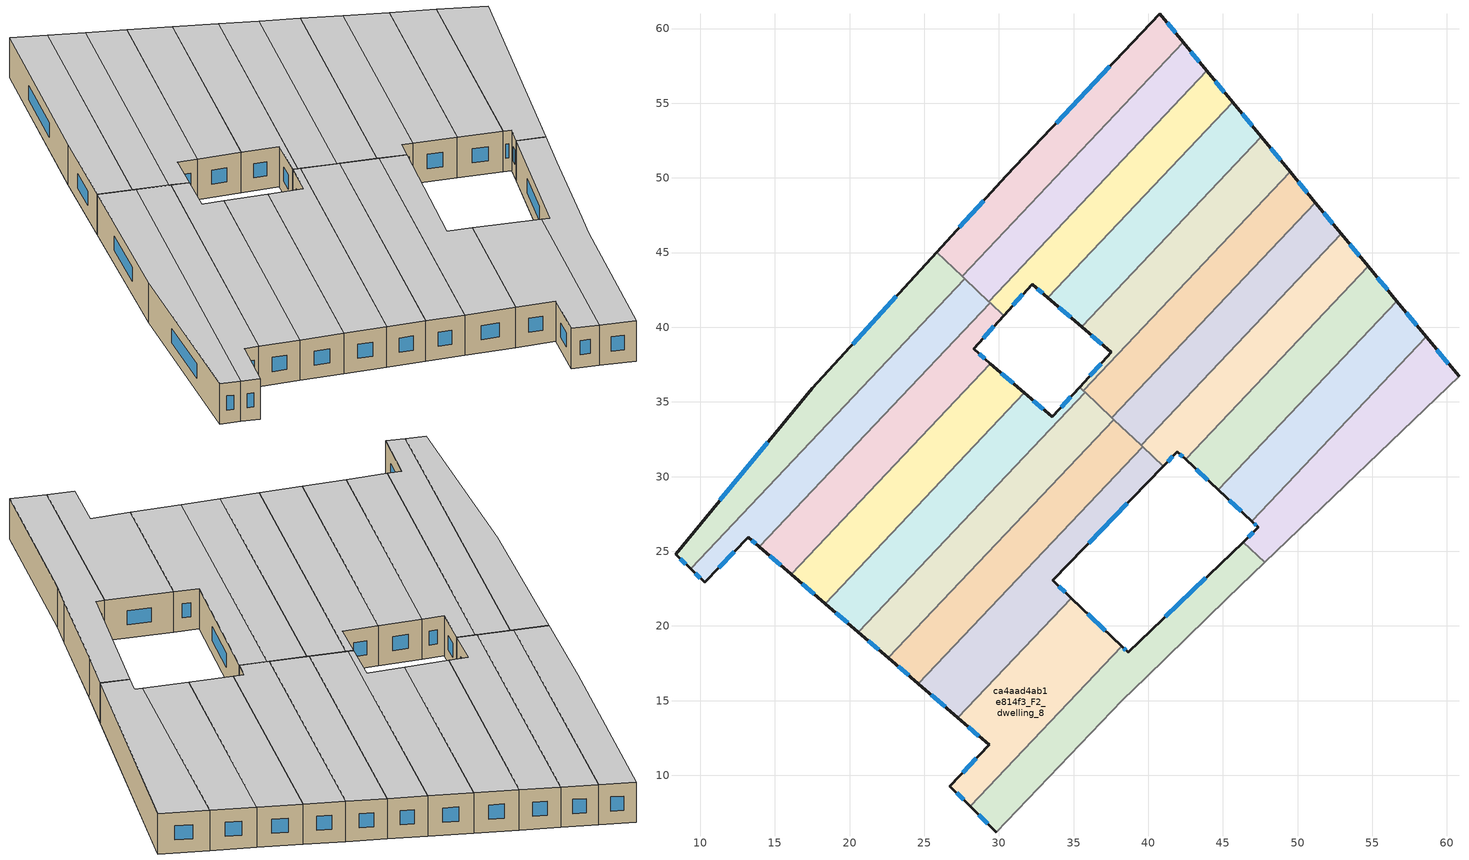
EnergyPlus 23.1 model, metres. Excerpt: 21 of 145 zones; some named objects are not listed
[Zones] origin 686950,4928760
ca4aad4ab1e814f3_F2_dwelling_0
 floor to ca4aad4ab1e814f3_F1_dwelling_0 (EU_floor_Construction): 27.72,43.24 9.36,23.83 8.35,24.82 17.49,35.91 25.83,45.03 z6
 wall outside (EU_wall_Construction): 25.83,45.03 17.49,35.91 8.35,24.82 9.36,23.83 z6:9
 wall to ca4aad4ab1e814f3_F2_dwelling_1 (EU_wall_Construction): 9.36,23.83 27.72,43.24 z6:9
 wall to ca4aad4ab1e814f3_F2_dwelling_10 (EU_wall_Construction): 27.53,43.42 25.83,45.03 z6:9
 wall to ca4aad4ab1e814f3_F2_dwelling_11 (EU_wall_Construction): 27.72,43.24 27.53,43.42 z6:9
 window (EU_Window_Construction): 8.68,24.49 9.03,24.15 / 14.51,32.3 11.32,28.42 / 23.12,42.06 20.2,38.87 z6.98:8.02
 ceiling to ca4aad4ab1e814f3_F3_dwelling_0 (EU_floor_Construction): 17.49,35.91 8.35,24.82 9.36,23.83 27.72,43.24 25.83,45.03 z9
ca4aad4ab1e814f3_F2_dwelling_1
 floor to ca4aad4ab1e814f3_F1_dwelling_1 (EU_floor_Construction): 29.42,41.63 13.97,25.29 13.22,25.93 10.3,22.92 9.36,23.83 27.72,43.24 z6
 wall outside (EU_wall_Construction): 9.36,23.83 10.3,22.92 13.22,25.93 13.97,25.29 z6:9
 wall to ca4aad4ab1e814f3_F2_dwelling_2 (EU_wall_Construction): 13.97,25.29 29.42,41.63 z6:9
 wall to ca4aad4ab1e814f3_F2_dwelling_11 (EU_wall_Construction): 29.33,41.72 27.72,43.24 z6:9
 wall to ca4aad4ab1e814f3_F2_dwelling_12 (EU_wall_Construction): 29.42,41.64 29.33,41.72 z6:9
 window (EU_Window_Construction): 13.46,25.73 13.72,25.5 / 11.25,23.9 12.27,24.95 / 9.67,23.53 9.99,23.21 z6.98:8.02
 ceiling to ca4aad4ab1e814f3_F3_dwelling_1 (EU_floor_Construction): 13.97,25.29 29.42,41.63 27.72,43.24 9.36,23.83 10.3,22.92 13.22,25.93 z9
ca4aad4ab1e814f3_F2_dwelling_10
 floor to ca4aad4ab1e814f3_F1_dwelling_10 (EU_floor_Construction): 40.77,60.99 42.34,59.08 27.53,43.42 25.83,45.03 30.51,50.14 z6
 wall outside (EU_wall_Construction): 42.34,59.08 40.77,60.99 30.51,50.14 25.83,45.03 z6:9
 wall to ca4aad4ab1e814f3_F2_dwelling_11 (EU_wall_Construction): 27.53,43.42 42.34,59.08 z6:9
 window (EU_Window_Construction): 28.99,48.48 27.35,46.69 / 37.43,57.47 33.84,53.67 / 41.83,59.7 41.28,60.37 z6.98:8.02
 ceiling to ca4aad4ab1e814f3_F3_dwelling_10 (EU_floor_Construction): 30.51,50.14 25.83,45.03 27.53,43.42 42.34,59.08 40.77,60.99 z9
ca4aad4ab1e814f3_F2_dwelling_11
 floor to ca4aad4ab1e814f3_F1_dwelling_11 (EU_floor_Construction): 42.34,59.08 43.93,57.16 29.33,41.72 27.53,43.42 z6
 wall outside (EU_wall_Construction): 43.93,57.16 42.34,59.08 z6:9
 wall to ca4aad4ab1e814f3_F2_dwelling_12 (EU_wall_Construction): 29.33,41.72 43.93,57.16 z6:9
 window (EU_Window_Construction): 43.41,57.78 42.86,58.46 z6.98:8.02
 ceiling to ca4aad4ab1e814f3_F3_dwelling_11 (EU_floor_Construction): 29.33,41.72 43.93,57.16 42.34,59.08 27.53,43.42 z9
ca4aad4ab1e814f3_F2_dwelling_12
 floor to ca4aad4ab1e814f3_F1_dwelling_12 (EU_floor_Construction): 43.93,57.16 45.66,55.06 33.28,41.97 32.22,42.87 30.33,40.78 29.33,41.72 z6
 wall outside (EU_wall_Construction): 30.33,40.78 32.22,42.87 33.28,41.97 / 45.66,55.06 43.93,57.16 z6:9
 wall to ca4aad4ab1e814f3_F2_dwelling_13 (EU_wall_Construction): 33.28,41.97 45.66,55.06 z6:9
 wall to ca4aad4ab1e814f3_F2_dwelling_2 (EU_wall_Construction): 29.42,41.64 30.33,40.78 z6:9
 window (EU_Window_Construction): 30.94,41.46 31.6,42.19 / 45.1,55.74 44.49,56.48 / 32.56,42.58 32.93,42.26 z6.98:8.02
 ceiling to ca4aad4ab1e814f3_F3_dwelling_12 (EU_floor_Construction): 33.28,41.97 45.66,55.06 43.93,57.16 29.33,41.72 30.33,40.78 32.22,42.87 z9
ca4aad4ab1e814f3_F2_dwelling_13
 floor to ca4aad4ab1e814f3_F1_dwelling_13 (EU_floor_Construction): 45.66,55.06 47.57,52.74 35.55,40.03 33.28,41.97 z6
 wall outside (EU_wall_Construction): 47.57,52.74 45.66,55.06 / 33.28,41.97 35.55,40.03 z6:9
 wall to ca4aad4ab1e814f3_F2_dwelling_14 (EU_wall_Construction): 35.55,40.03 47.57,52.74 z6:9
 window (EU_Window_Construction): 46.95,53.5 46.28,54.31 / 34.02,41.34 34.81,40.66 z6.98:8.02
 ceiling to ca4aad4ab1e814f3_F3_dwelling_13 (EU_floor_Construction): 35.55,40.03 47.57,52.74 45.66,55.06 33.28,41.97 z9
ca4aad4ab1e814f3_F2_dwelling_14
 floor to ca4aad4ab1e814f3_F1_dwelling_14 (EU_floor_Construction): 47.57,52.74 49.5,50.41 35.64,35.75 35.4,35.99 37.54,38.32 35.55,40.03 z6
 wall outside (EU_wall_Construction): 35.55,40.03 37.54,38.32 35.4,35.99 / 49.5,50.41 47.57,52.74 z6:9
 wall to ca4aad4ab1e814f3_F2_dwelling_15 (EU_wall_Construction): 35.64,35.75 49.5,50.41 z6:9
 wall to ca4aad4ab1e814f3_F2_dwelling_4 (EU_wall_Construction): 35.4,35.99 35.64,35.75 z6:9
 window (EU_Window_Construction): 36.84,37.56 36.09,36.75 / 36.19,39.47 36.89,38.88 / 48.87,51.17 48.2,51.98 z6.98:8.02
 ceiling to ca4aad4ab1e814f3_F3_dwelling_14 (EU_floor_Construction): 37.54,38.32 35.4,35.99 35.64,35.75 49.5,50.41 47.57,52.74 35.55,40.03 z9
ca4aad4ab1e814f3_F2_dwelling_15
 floor to ca4aad4ab1e814f3_F1_dwelling_15 (EU_floor_Construction): 49.5,50.41 51.2,48.35 37.57,33.93 35.64,35.75 z6
 wall outside (EU_wall_Construction): 51.2,48.35 49.5,50.41 z6:9
 wall to ca4aad4ab1e814f3_F2_dwelling_16 (EU_wall_Construction): 37.57,33.93 51.2,48.35 z6:9
 wall to ca4aad4ab1e814f3_F2_dwelling_5 (EU_wall_Construction): 35.77,35.63 37.57,33.93 z6:9
 wall to ca4aad4ab1e814f3_F2_dwelling_4 (EU_wall_Construction): 35.64,35.75 35.77,35.63 z6:9
 window (EU_Window_Construction): 50.65,49.02 50.05,49.74 z6.98:8.02
 ceiling to ca4aad4ab1e814f3_F3_dwelling_15 (EU_floor_Construction): 37.57,33.93 51.2,48.35 49.5,50.41 35.64,35.75 z9
ca4aad4ab1e814f3_F2_dwelling_16
 floor to ca4aad4ab1e814f3_F1_dwelling_16 (EU_floor_Construction): 51.2,48.35 52.93,46.26 39.52,32.08 37.57,33.93 z6
 wall outside (EU_wall_Construction): 52.93,46.26 51.2,48.35 z6:9
 wall to ca4aad4ab1e814f3_F2_dwelling_17 (EU_wall_Construction): 39.52,32.08 52.93,46.26 z6:9
 wall to ca4aad4ab1e814f3_F2_dwelling_6 (EU_wall_Construction): 37.69,33.82 39.52,32.08 z6:9
 wall to ca4aad4ab1e814f3_F2_dwelling_5 (EU_wall_Construction): 37.57,33.93 37.69,33.82 z6:9
 window (EU_Window_Construction): 52.36,46.94 51.76,47.67 z6.98:8.02
 ceiling to ca4aad4ab1e814f3_F3_dwelling_16 (EU_floor_Construction): 39.52,32.08 52.93,46.26 51.2,48.35 37.57,33.93 z9
ca4aad4ab1e814f3_F2_dwelling_17
 floor to ca4aad4ab1e814f3_F1_dwelling_17 (EU_floor_Construction): 52.93,46.26 54.72,44.08 42.49,31.16 41.95,31.67 41,30.69 39.52,32.08 z6
 wall outside (EU_wall_Construction): 41,30.69 41.95,31.67 42.49,31.16 / 54.72,44.08 52.93,46.26 z6:9
 wall to ca4aad4ab1e814f3_F2_dwelling_18 (EU_wall_Construction): 42.49,31.16 54.72,44.08 z6:9
 wall to ca4aad4ab1e814f3_F2_dwelling_7 (EU_wall_Construction): 39.62,31.99 41,30.69 z6:9
 wall to ca4aad4ab1e814f3_F2_dwelling_6 (EU_wall_Construction): 39.52,32.08 39.62,31.99 z6:9
 window (EU_Window_Construction): 41.3,31.01 41.64,31.35 / 54.13,44.79 53.51,45.55 / 42.12,31.51 42.32,31.33 z6.98:8.02
 ceiling to ca4aad4ab1e814f3_F3_dwelling_17 (EU_floor_Construction): 42.49,31.16 54.72,44.08 52.93,46.26 39.52,32.08 41,30.69 41.95,31.67 z9
ca4aad4ab1e814f3_F2_dwelling_18
 floor to ca4aad4ab1e814f3_F1_dwelling_18 (EU_floor_Construction): 54.72,44.08 56.65,41.75 44.69,29.1 42.49,31.16 z6
 wall outside (EU_wall_Construction): 56.65,41.75 54.72,44.08 / 42.49,31.16 44.69,29.1 z6:9
 wall to ca4aad4ab1e814f3_F2_dwelling_19 (EU_wall_Construction): 44.69,29.1 56.65,41.75 z6:9
 window (EU_Window_Construction): 56.02,42.51 55.34,43.32 / 43.21,30.49 43.98,29.77 z6.98:8.02
 ceiling to ca4aad4ab1e814f3_F3_dwelling_18 (EU_floor_Construction): 44.69,29.1 56.65,41.75 54.72,44.08 42.49,31.16 z9
ca4aad4ab1e814f3_F2_dwelling_19
 floor to ca4aad4ab1e814f3_F1_dwelling_19 (EU_floor_Construction): 56.65,41.75 58.62,39.35 46.94,27 44.69,29.1 z6
 wall outside (EU_wall_Construction): 58.62,39.35 56.65,41.75 / 44.69,29.1 46.94,27 z6:9
 wall to ca4aad4ab1e814f3_F2_dwelling_20 (EU_wall_Construction): 46.94,27 58.62,39.35 z6:9
 window (EU_Window_Construction): 57.98,40.13 57.29,40.97 / 45.42,28.42 46.21,27.68 z6.98:8.02
 ceiling to ca4aad4ab1e814f3_F3_dwelling_19 (EU_floor_Construction): 46.94,27 58.62,39.35 56.65,41.75 44.69,29.1 z9
ca4aad4ab1e814f3_F2_dwelling_2
 floor to ca4aad4ab1e814f3_F1_dwelling_2 (EU_floor_Construction): 30.33,40.78 28.31,38.54 29.43,37.57 16.09,23.46 13.97,25.29 29.42,41.63 z6
 wall outside (EU_wall_Construction): 29.43,37.57 28.31,38.54 30.33,40.78 / 13.97,25.29 16.09,23.46 z6:9
 wall to ca4aad4ab1e814f3_F2_dwelling_3 (EU_wall_Construction): 16.09,23.46 29.43,37.57 z6:9
 window (EU_Window_Construction): 28.96,39.27 29.67,40.05 / 29.07,37.89 28.67,38.23 / 14.66,24.7 15.4,24.06 z6.98:8.02
 ceiling to ca4aad4ab1e814f3_F3_dwelling_2 (EU_floor_Construction): 29.43,37.57 28.31,38.54 30.33,40.78 29.42,41.63 13.97,25.29 16.09,23.46 z9
ca4aad4ab1e814f3_F2_dwelling_20
 floor to ca4aad4ab1e814f3_F1_dwelling_20 (EU_floor_Construction): 58.62,39.35 60.81,36.7 47.79,24.27 46.36,25.62 47.38,26.59 46.94,27 z6
 wall outside (EU_wall_Construction): 46.94,27 47.38,26.59 46.36,25.62 / 60.81,36.7 58.62,39.35 z6:9
 wall adiabatic (EU_wall_Construction): 47.79,24.27 60.81,36.7 z6:9
 wall to ca4aad4ab1e814f3_F2_dwelling_9 (EU_wall_Construction): 46.36,25.62 47.79,24.27 z6:9
 window (EU_Window_Construction): 47.05,26.28 46.69,25.94 / 47.08,26.87 47.23,26.73 / 60.1,37.56 59.33,38.49 z6.98:8.02
 ceiling to ca4aad4ab1e814f3_F3_dwelling_20 (EU_floor_Construction): 60.81,36.7 58.62,39.35 46.94,27 47.38,26.59 46.36,25.62 47.79,24.27 z9
ca4aad4ab1e814f3_F2_dwelling_3
 floor to ca4aad4ab1e814f3_F1_dwelling_3 (EU_floor_Construction): 31.71,35.61 18.37,21.5 16.09,23.46 29.43,37.57 z6
 wall outside (EU_wall_Construction): 16.09,23.46 18.37,21.5 / 31.71,35.61 29.43,37.57 z6:9
 wall to ca4aad4ab1e814f3_F2_dwelling_4 (EU_wall_Construction): 18.37,21.5 31.71,35.61 z6:9
 window (EU_Window_Construction): 16.83,22.82 17.63,22.14 / 30.97,36.25 30.17,36.93 z6.98:8.02
 ceiling to ca4aad4ab1e814f3_F3_dwelling_3 (EU_floor_Construction): 18.37,21.5 31.71,35.61 29.43,37.57 16.09,23.46 z9
ca4aad4ab1e814f3_F2_dwelling_4
 floor to ca4aad4ab1e814f3_F1_dwelling_4 (EU_floor_Construction): 35.77,35.63 20.59,19.58 18.37,21.5 31.71,35.61 33.58,34 35.4,35.99 z6
 wall outside (EU_wall_Construction): 35.4,35.99 33.58,34 31.71,35.61 / 18.37,21.5 20.59,19.58 z6:9
 wall to ca4aad4ab1e814f3_F2_dwelling_5 (EU_wall_Construction): 20.59,19.58 35.77,35.63 z6:9
 window (EU_Window_Construction): 34.81,35.34 34.17,34.64 / 19.09,20.88 19.87,20.21 / 32.97,34.52 32.32,35.08 z6.98:8.02
 ceiling to ca4aad4ab1e814f3_F3_dwelling_4 (EU_floor_Construction): 33.58,34 31.71,35.61 18.37,21.5 20.59,19.58 35.77,35.63 35.4,35.99 z9
ca4aad4ab1e814f3_F2_dwelling_5
 floor to ca4aad4ab1e814f3_F1_dwelling_5 (EU_floor_Construction): 37.69,33.82 22.6,17.86 20.59,19.58 35.77,35.63 z6
 wall outside (EU_wall_Construction): 20.59,19.58 22.6,17.86 z6:9
 wall to ca4aad4ab1e814f3_F2_dwelling_6 (EU_wall_Construction): 22.6,17.86 37.69,33.82 z6:9
 window (EU_Window_Construction): 21.24,19.02 21.95,18.42 z6.98:8.02
 ceiling to ca4aad4ab1e814f3_F3_dwelling_5 (EU_floor_Construction): 22.6,17.86 37.69,33.82 35.77,35.63 20.59,19.58 z9
ca4aad4ab1e814f3_F2_dwelling_6
 floor to ca4aad4ab1e814f3_F1_dwelling_6 (EU_floor_Construction): 39.62,31.99 24.62,16.12 22.6,17.86 37.69,33.82 z6
 wall outside (EU_wall_Construction): 22.6,17.86 24.62,16.12 z6:9
 wall to ca4aad4ab1e814f3_F2_dwelling_7 (EU_wall_Construction): 24.62,16.12 39.62,31.99 z6:9
 window (EU_Window_Construction): 23.25,17.29 23.96,16.68 z6.98:8.02
 ceiling to ca4aad4ab1e814f3_F3_dwelling_6 (EU_floor_Construction): 24.62,16.12 39.62,31.99 37.69,33.82 22.6,17.86 z9
ca4aad4ab1e814f3_F2_dwelling_7
 floor to ca4aad4ab1e814f3_F1_dwelling_7 (EU_floor_Construction): 41,30.69 33.62,23.05 34.85,21.87 27.26,13.84 24.62,16.12 39.62,31.99 z6
 wall outside (EU_wall_Construction): 34.85,21.87 33.62,23.05 41,30.69 / 24.62,16.12 27.26,13.84 z6:9
 wall to ca4aad4ab1e814f3_F2_dwelling_8 (EU_wall_Construction): 27.26,13.84 34.85,21.87 z6:9
 window (EU_Window_Construction): 36.02,25.54 38.6,28.21 / 34.45,22.26 34.02,22.67 / 25.48,15.38 26.4,14.58 z6.98:8.02
 ceiling to ca4aad4ab1e814f3_F3_dwelling_7 (EU_floor_Construction): 34.85,21.87 33.62,23.05 41,30.69 39.62,31.99 24.62,16.12 27.26,13.84 z9
ca4aad4ab1e814f3_F2_dwelling_8
 floor to ca4aad4ab1e814f3_F1_dwelling_8 (EU_floor_Construction): 38.21,18.64 28.07,7.92 26.73,9.26 29.35,12.04 27.26,13.84 34.85,21.87 z6
 wall outside (EU_wall_Construction): 27.26,13.84 29.35,12.04 26.73,9.26 28.07,7.92 / 38.21,18.64 34.85,21.87 z6:9
 wall to ca4aad4ab1e814f3_F2_dwelling_9 (EU_wall_Construction): 28.07,7.92 38.21,18.64 z6:9
 window (EU_Window_Construction): 27.16,8.83 27.64,8.36 / 28.49,11.14 27.58,10.17 / 27.94,13.26 28.67,12.63 / 37.12,19.69 35.94,20.82 z6.98:8.02
 ceiling to ca4aad4ab1e814f3_F3_dwelling_8 (EU_floor_Construction): 29.35,12.04 26.73,9.26 28.07,7.92 38.21,18.64 34.85,21.87 27.26,13.84 z9
ca4aad4ab1e814f3_F2_dwelling_9
 floor to ca4aad4ab1e814f3_F1_dwelling_9 (EU_floor_Construction): 47.79,24.27 45.25,21.83 39.86,16.58 38.27,15.04 29.83,6.18 28.07,7.92 38.21,18.64 38.65,18.22 46.36,25.62 z6
 wall outside (EU_wall_Construction): 28.07,7.92 29.83,6.18 / 46.36,25.62 38.65,18.22 38.21,18.64 z6:9
 wall adiabatic (EU_wall_Construction): 29.83,6.18 38.27,15.04 39.86,16.58 45.25,21.83 47.79,24.27 z6:9
 window (EU_Window_Construction): 28.64,7.36 29.26,6.75 / 38.5,18.36 38.35,18.51 / 43.85,23.21 41.15,20.63 z6.98:8.02
 ceiling to ca4aad4ab1e814f3_F3_dwelling_9 (EU_floor_Construction): 38.27,15.04 39.86,16.58 45.25,21.83 47.79,24.27 46.36,25.62 38.65,18.22 38.21,18.64 28.07,7.92 29.83,6.18 z9
[Building]
EU S2 Campaign: North Axis=0; Terrain=City; Solar Distribution=FullExterior
[Site:Location]
Bologna: Latitude=44.5; Longitude=11.25; Time Zone=1; Elevation=37
[SizingPeriod:WeatherFileDays]
AnnualSizingPeriod: Begin Month=1; Begin Day of Month=1; End Month=12; End Day of Month=31; Day of Week for Start Day=Monday; Use Weather File Daylight Saving Period=No; Use Weather File Rain and Snow Indicators=No
[MATERIAL]
EU_InternalMass_Material: Roughness=MediumRough; Thickness=0.1; Conductivity=1; Density=1800; Specific Heat=900; Thermal Absorptance=0.9; Solar Absorptance=0.7; Visible Absorptance=0.7
[MATERIAL:NOMASS] Roughness=MediumRough; Thermal Absorptance=0.9; Solar Absorptance=0.7; Visible Absorptance=0.7
Name | Thermal Resistance
EU_wall_NoMass | 0.905828
EU_floor_NoMass | 0.67114
[WINDOWMATERIAL:SIMPLEGLAZINGSYSTEM]
EU_Window_SimpleGlazing: UFactor=4.52486; Solar Heat Gain Coefficient=0.85; Visible Transmittance=0.85
[CONSTRUCTION]
EU_wall_Construction: EU_wall_NoMass
EU_floor_Construction: EU_floor_NoMass
EU_Window_Construction: EU_Window_SimpleGlazing
EU_InternalMass_Construction: EU_InternalMass_Material
[ZONE] Type=1; Multiplier=1; Ceiling Height=autocalculate; Floor Area=autocalculate; Part of Total Floor Area=Yes
Name | Volume
ca4aad4ab1e814f3_F2_dwelling_0 | 174.764
ca4aad4ab1e814f3_F2_dwelling_1 | 174.803
ca4aad4ab1e814f3_F2_dwelling_10 | 158.925
ca4aad4ab1e814f3_F2_dwelling_11 | 158.889
ca4aad4ab1e814f3_F2_dwelling_12 | 158.949
ca4aad4ab1e814f3_F2_dwelling_13 | 158.912
ca4aad4ab1e814f3_F2_dwelling_14 | 158.881
ca4aad4ab1e814f3_F2_dwelling_15 | 158.943
ca4aad4ab1e814f3_F2_dwelling_16 | 158.913
ca4aad4ab1e814f3_F2_dwelling_17 | 158.927
ca4aad4ab1e814f3_F2_dwelling_18 | 158.875
ca4aad4ab1e814f3_F2_dwelling_19 | 158.903
ca4aad4ab1e814f3_F2_dwelling_2 | 174.825
ca4aad4ab1e814f3_F2_dwelling_20 | 158.93
ca4aad4ab1e814f3_F2_dwelling_3 | 174.791
ca4aad4ab1e814f3_F2_dwelling_4 | 174.836
ca4aad4ab1e814f3_F2_dwelling_5 | 174.785
ca4aad4ab1e814f3_F2_dwelling_6 | 174.8
ca4aad4ab1e814f3_F2_dwelling_7 | 174.81
ca4aad4ab1e814f3_F2_dwelling_8 | 174.828
ca4aad4ab1e814f3_F2_dwelling_9 | 174.798
[INTERNALMASS] Construction=EU_InternalMass_Construction
Name | Zone or ZoneList | Surface Area
ca4aad4ab1e814f3_F2_dwelling_0_EU_InternalMass | ca4aad4ab1e814f3_F2_dwelling_0 | 58.2549
ca4aad4ab1e814f3_F2_dwelling_1_EU_InternalMass | ca4aad4ab1e814f3_F2_dwelling_1 | 58.2682
ca4aad4ab1e814f3_F2_dwelling_2_EU_InternalMass | ca4aad4ab1e814f3_F2_dwelling_2 | 58.275
ca4aad4ab1e814f3_F2_dwelling_3_EU_InternalMass | ca4aad4ab1e814f3_F2_dwelling_3 | 58.2634
ca4aad4ab1e814f3_F2_dwelling_4_EU_InternalMass | ca4aad4ab1e814f3_F2_dwelling_4 | 58.2785
ca4aad4ab1e814f3_F2_dwelling_5_EU_InternalMass | ca4aad4ab1e814f3_F2_dwelling_5 | 58.2616
ca4aad4ab1e814f3_F2_dwelling_6_EU_InternalMass | ca4aad4ab1e814f3_F2_dwelling_6 | 58.2668
ca4aad4ab1e814f3_F2_dwelling_7_EU_InternalMass | ca4aad4ab1e814f3_F2_dwelling_7 | 58.2704
ca4aad4ab1e814f3_F2_dwelling_8_EU_InternalMass | ca4aad4ab1e814f3_F2_dwelling_8 | 58.276
ca4aad4ab1e814f3_F2_dwelling_9_EU_InternalMass | ca4aad4ab1e814f3_F2_dwelling_9 | 58.2659
ca4aad4ab1e814f3_F2_dwelling_10_EU_InternalMass | ca4aad4ab1e814f3_F2_dwelling_10 | 52.9754
ca4aad4ab1e814f3_F2_dwelling_11_EU_InternalMass | ca4aad4ab1e814f3_F2_dwelling_11 | 52.9629
ca4aad4ab1e814f3_F2_dwelling_12_EU_InternalMass | ca4aad4ab1e814f3_F2_dwelling_12 | 52.9832
ca4aad4ab1e814f3_F2_dwelling_13_EU_InternalMass | ca4aad4ab1e814f3_F2_dwelling_13 | 52.9705
ca4aad4ab1e814f3_F2_dwelling_14_EU_InternalMass | ca4aad4ab1e814f3_F2_dwelling_14 | 52.9608
ca4aad4ab1e814f3_F2_dwelling_15_EU_InternalMass | ca4aad4ab1e814f3_F2_dwelling_15 | 52.9807
ca4aad4ab1e814f3_F2_dwelling_16_EU_InternalMass | ca4aad4ab1e814f3_F2_dwelling_16 | 52.9711
ca4aad4ab1e814f3_F2_dwelling_17_EU_InternalMass | ca4aad4ab1e814f3_F2_dwelling_17 | 52.9758
ca4aad4ab1e814f3_F2_dwelling_18_EU_InternalMass | ca4aad4ab1e814f3_F2_dwelling_18 | 52.9585
ca4aad4ab1e814f3_F2_dwelling_19_EU_InternalMass | ca4aad4ab1e814f3_F2_dwelling_19 | 52.968
ca4aad4ab1e814f3_F2_dwelling_20_EU_InternalMass | ca4aad4ab1e814f3_F2_dwelling_20 | 52.9768
[OTHEREQUIPMENT] Fuel Type=Electricity; Design Level Calculation Method=Watts/Area; Power per Zone Floor Area=1; Fraction Latent=0; Fraction Radiant=0; Fraction Lost=0; Carbon Dioxide Generation Rate=0; EndUse Subcategory=EU_Step8_InternalGains
Name | Zone or ZoneList or Space or SpaceList | Schedule
EU_Step8_InternalGain_ca4aad4ab1e814f3_F2_dwelling_0_f000 | ca4aad4ab1e814f3_F2_dwelling_0 | EU_Step8_GainSchedule_ca4aad4ab1e814f3_F2_dwelling_0_f000
EU_Step8_InternalGain_ca4aad4ab1e814f3_F2_dwelling_1_f000 | ca4aad4ab1e814f3_F2_dwelling_1 | EU_Step8_GainSchedule_ca4aad4ab1e814f3_F2_dwelling_1_f000
EU_Step8_InternalGain_ca4aad4ab1e814f3_F2_dwelling_2_f000 | ca4aad4ab1e814f3_F2_dwelling_2 | EU_Step8_GainSchedule_ca4aad4ab1e814f3_F2_dwelling_2_f000
EU_Step8_InternalGain_ca4aad4ab1e814f3_F2_dwelling_3_f000 | ca4aad4ab1e814f3_F2_dwelling_3 | EU_Step8_GainSchedule_ca4aad4ab1e814f3_F2_dwelling_3_f000
EU_Step8_InternalGain_ca4aad4ab1e814f3_F2_dwelling_4_f000 | ca4aad4ab1e814f3_F2_dwelling_4 | EU_Step8_GainSchedule_ca4aad4ab1e814f3_F2_dwelling_4_f000
EU_Step8_InternalGain_ca4aad4ab1e814f3_F2_dwelling_5_f000 | ca4aad4ab1e814f3_F2_dwelling_5 | EU_Step8_GainSchedule_ca4aad4ab1e814f3_F2_dwelling_5_f000
EU_Step8_InternalGain_ca4aad4ab1e814f3_F2_dwelling_6_f000 | ca4aad4ab1e814f3_F2_dwelling_6 | EU_Step8_GainSchedule_ca4aad4ab1e814f3_F2_dwelling_6_f000
EU_Step8_InternalGain_ca4aad4ab1e814f3_F2_dwelling_7_f000 | ca4aad4ab1e814f3_F2_dwelling_7 | EU_Step8_GainSchedule_ca4aad4ab1e814f3_F2_dwelling_7_f000
EU_Step8_InternalGain_ca4aad4ab1e814f3_F2_dwelling_8_f000 | ca4aad4ab1e814f3_F2_dwelling_8 | EU_Step8_GainSchedule_ca4aad4ab1e814f3_F2_dwelling_8_f000
EU_Step8_InternalGain_ca4aad4ab1e814f3_F2_dwelling_9_f000 | ca4aad4ab1e814f3_F2_dwelling_9 | EU_Step8_GainSchedule_ca4aad4ab1e814f3_F2_dwelling_9_f000
EU_Step8_InternalGain_ca4aad4ab1e814f3_F2_dwelling_10_f000 | ca4aad4ab1e814f3_F2_dwelling_10 | EU_Step8_GainSchedule_ca4aad4ab1e814f3_F2_dwelling_10_f000
EU_Step8_InternalGain_ca4aad4ab1e814f3_F2_dwelling_11_f000 | ca4aad4ab1e814f3_F2_dwelling_11 | EU_Step8_GainSchedule_ca4aad4ab1e814f3_F2_dwelling_11_f000
EU_Step8_InternalGain_ca4aad4ab1e814f3_F2_dwelling_12_f000 | ca4aad4ab1e814f3_F2_dwelling_12 | EU_Step8_GainSchedule_ca4aad4ab1e814f3_F2_dwelling_12_f000
EU_Step8_InternalGain_ca4aad4ab1e814f3_F2_dwelling_13_f000 | ca4aad4ab1e814f3_F2_dwelling_13 | EU_Step8_GainSchedule_ca4aad4ab1e814f3_F2_dwelling_13_f000
EU_Step8_InternalGain_ca4aad4ab1e814f3_F2_dwelling_14_f000 | ca4aad4ab1e814f3_F2_dwelling_14 | EU_Step8_GainSchedule_ca4aad4ab1e814f3_F2_dwelling_14_f000
EU_Step8_InternalGain_ca4aad4ab1e814f3_F2_dwelling_15_f000 | ca4aad4ab1e814f3_F2_dwelling_15 | EU_Step8_GainSchedule_ca4aad4ab1e814f3_F2_dwelling_15_f000
EU_Step8_InternalGain_ca4aad4ab1e814f3_F2_dwelling_16_f000 | ca4aad4ab1e814f3_F2_dwelling_16 | EU_Step8_GainSchedule_ca4aad4ab1e814f3_F2_dwelling_16_f000
EU_Step8_InternalGain_ca4aad4ab1e814f3_F2_dwelling_17_f000 | ca4aad4ab1e814f3_F2_dwelling_17 | EU_Step8_GainSchedule_ca4aad4ab1e814f3_F2_dwelling_17_f000
EU_Step8_InternalGain_ca4aad4ab1e814f3_F2_dwelling_18_f000 | ca4aad4ab1e814f3_F2_dwelling_18 | EU_Step8_GainSchedule_ca4aad4ab1e814f3_F2_dwelling_18_f000
EU_Step8_InternalGain_ca4aad4ab1e814f3_F2_dwelling_19_f000 | ca4aad4ab1e814f3_F2_dwelling_19 | EU_Step8_GainSchedule_ca4aad4ab1e814f3_F2_dwelling_19_f000
EU_Step8_InternalGain_ca4aad4ab1e814f3_F2_dwelling_20_f000 | ca4aad4ab1e814f3_F2_dwelling_20 | EU_Step8_GainSchedule_ca4aad4ab1e814f3_F2_dwelling_20_f000
[ZONEVENTILATION:DESIGNFLOWRATE] Schedule=EU_AlwaysOn; Design Flow Rate Calculation Method=AirChanges/Hour; Air Changes per Hour=0.73129; Ventilation Type=Natural; Fan Pressure Rise=0; Fan Total Efficiency=1; Constant Term Coefficient=1; Temperature Term Coefficient=0; Velocity Term Coefficient=0; Velocity Squared Term Coefficient=0; Minimum Indoor Temperature=-100; Maximum Indoor Temperature=100; Delta Temperature=-100; Minimum Outdoor Temperature=-100; Maximum Outdoor Temperature=100; Maximum Wind Speed=40
Name | Zone or ZoneList or Space or SpaceList
EU_ConstantAir_ca4aad4ab1e814f3_F2_dwelling_0 | ca4aad4ab1e814f3_F2_dwelling_0
EU_ConstantAir_ca4aad4ab1e814f3_F2_dwelling_1 | ca4aad4ab1e814f3_F2_dwelling_1
EU_ConstantAir_ca4aad4ab1e814f3_F2_dwelling_2 | ca4aad4ab1e814f3_F2_dwelling_2
EU_ConstantAir_ca4aad4ab1e814f3_F2_dwelling_3 | ca4aad4ab1e814f3_F2_dwelling_3
EU_ConstantAir_ca4aad4ab1e814f3_F2_dwelling_4 | ca4aad4ab1e814f3_F2_dwelling_4
EU_ConstantAir_ca4aad4ab1e814f3_F2_dwelling_5 | ca4aad4ab1e814f3_F2_dwelling_5
EU_ConstantAir_ca4aad4ab1e814f3_F2_dwelling_6 | ca4aad4ab1e814f3_F2_dwelling_6
EU_ConstantAir_ca4aad4ab1e814f3_F2_dwelling_7 | ca4aad4ab1e814f3_F2_dwelling_7
EU_ConstantAir_ca4aad4ab1e814f3_F2_dwelling_8 | ca4aad4ab1e814f3_F2_dwelling_8
EU_ConstantAir_ca4aad4ab1e814f3_F2_dwelling_9 | ca4aad4ab1e814f3_F2_dwelling_9
EU_ConstantAir_ca4aad4ab1e814f3_F2_dwelling_10 | ca4aad4ab1e814f3_F2_dwelling_10
EU_ConstantAir_ca4aad4ab1e814f3_F2_dwelling_11 | ca4aad4ab1e814f3_F2_dwelling_11
EU_ConstantAir_ca4aad4ab1e814f3_F2_dwelling_12 | ca4aad4ab1e814f3_F2_dwelling_12
EU_ConstantAir_ca4aad4ab1e814f3_F2_dwelling_13 | ca4aad4ab1e814f3_F2_dwelling_13
EU_ConstantAir_ca4aad4ab1e814f3_F2_dwelling_14 | ca4aad4ab1e814f3_F2_dwelling_14
EU_ConstantAir_ca4aad4ab1e814f3_F2_dwelling_15 | ca4aad4ab1e814f3_F2_dwelling_15
EU_ConstantAir_ca4aad4ab1e814f3_F2_dwelling_16 | ca4aad4ab1e814f3_F2_dwelling_16
EU_ConstantAir_ca4aad4ab1e814f3_F2_dwelling_17 | ca4aad4ab1e814f3_F2_dwelling_17
EU_ConstantAir_ca4aad4ab1e814f3_F2_dwelling_18 | ca4aad4ab1e814f3_F2_dwelling_18
EU_ConstantAir_ca4aad4ab1e814f3_F2_dwelling_19 | ca4aad4ab1e814f3_F2_dwelling_19
EU_ConstantAir_ca4aad4ab1e814f3_F2_dwelling_20 | ca4aad4ab1e814f3_F2_dwelling_20
[HVACTEMPLATE:ZONE:IDEALLOADSAIRSYSTEM] System Availability Schedule=EU_AlwaysOn; Maximum Heating Supply Air Temperature=50; Minimum Cooling Supply Air Temperature=13; Maximum Heating Supply Air Humidity Ratio=0.0156; Minimum Cooling Supply Air Humidity Ratio=0.0077; Heating Limit=NoLimit; Cooling Limit=NoLimit; Heating Availability Schedule=EU_AlwaysOn; Cooling Availability Schedule=EU_CoolingOff; Dehumidification Control Type=ConstantSensibleHeatRatio; Cooling Sensible Heat Ratio=0.7; Dehumidification Setpoint=60; Humidification Control Type=None; Humidification Setpoint=30; Outdoor Air Method=None; Outdoor Air Flow Rate per Person=0.00944; Outdoor Air Flow Rate per Zone Floor Area=0; Outdoor Air Flow Rate per Zone=0; Demand Controlled Ventilation Type=None; Outdoor Air Economizer Type=NoEconomizer; Heat Recovery Type=None; Sensible Heat Recovery Effectiveness=0.7; Latent Heat Recovery Effectiveness=0.65
Name | Template Thermostat
ca4aad4ab1e814f3_F2_dwelling_0 | EU_HeatOnly_ca4aad4ab1e814f3_F2_dwelling_0
ca4aad4ab1e814f3_F2_dwelling_1 | EU_HeatOnly_ca4aad4ab1e814f3_F2_dwelling_1
ca4aad4ab1e814f3_F2_dwelling_2 | EU_HeatOnly_ca4aad4ab1e814f3_F2_dwelling_2
ca4aad4ab1e814f3_F2_dwelling_3 | EU_HeatOnly_ca4aad4ab1e814f3_F2_dwelling_3
ca4aad4ab1e814f3_F2_dwelling_4 | EU_HeatOnly_ca4aad4ab1e814f3_F2_dwelling_4
ca4aad4ab1e814f3_F2_dwelling_5 | EU_HeatOnly_ca4aad4ab1e814f3_F2_dwelling_5
ca4aad4ab1e814f3_F2_dwelling_6 | EU_HeatOnly_ca4aad4ab1e814f3_F2_dwelling_6
ca4aad4ab1e814f3_F2_dwelling_7 | EU_HeatOnly_ca4aad4ab1e814f3_F2_dwelling_7
ca4aad4ab1e814f3_F2_dwelling_8 | EU_HeatOnly_ca4aad4ab1e814f3_F2_dwelling_8
ca4aad4ab1e814f3_F2_dwelling_9 | EU_HeatOnly_ca4aad4ab1e814f3_F2_dwelling_9
ca4aad4ab1e814f3_F2_dwelling_10 | EU_HeatOnly_ca4aad4ab1e814f3_F2_dwelling_10
ca4aad4ab1e814f3_F2_dwelling_11 | EU_HeatOnly_ca4aad4ab1e814f3_F2_dwelling_11
ca4aad4ab1e814f3_F2_dwelling_12 | EU_HeatOnly_ca4aad4ab1e814f3_F2_dwelling_12
ca4aad4ab1e814f3_F2_dwelling_13 | EU_HeatOnly_ca4aad4ab1e814f3_F2_dwelling_13
ca4aad4ab1e814f3_F2_dwelling_14 | EU_HeatOnly_ca4aad4ab1e814f3_F2_dwelling_14
ca4aad4ab1e814f3_F2_dwelling_15 | EU_HeatOnly_ca4aad4ab1e814f3_F2_dwelling_15
ca4aad4ab1e814f3_F2_dwelling_16 | EU_HeatOnly_ca4aad4ab1e814f3_F2_dwelling_16
ca4aad4ab1e814f3_F2_dwelling_17 | EU_HeatOnly_ca4aad4ab1e814f3_F2_dwelling_17
ca4aad4ab1e814f3_F2_dwelling_18 | EU_HeatOnly_ca4aad4ab1e814f3_F2_dwelling_18
ca4aad4ab1e814f3_F2_dwelling_19 | EU_HeatOnly_ca4aad4ab1e814f3_F2_dwelling_19
ca4aad4ab1e814f3_F2_dwelling_20 | EU_HeatOnly_ca4aad4ab1e814f3_F2_dwelling_20
[SIZING:ZONE] Zone Cooling Design Supply Air Temperature Input Method=SupplyAirTemperature; Zone Cooling Design Supply Air Temperature=13; Zone Heating Design Supply Air Temperature Input Method=SupplyAirTemperature; Zone Heating Design Supply Air Temperature=50; Zone Cooling Design Supply Air Humidity Ratio=0.008; Zone Heating Design Supply Air Humidity Ratio=0.008; Cooling Design Air Flow Method=DesignDay; Cooling Design Air Flow Rate=0; Cooling Minimum Air Flow per Zone Floor Area=0.000762; Cooling Minimum Air Flow=0; Cooling Minimum Air Flow Fraction=0.2; Heating Design Air Flow Method=DesignDay; Heating Design Air Flow Rate=0; Heating Maximum Air Flow per Zone Floor Area=0.002032; Heating Maximum Air Flow=0.141576; Heating Maximum Air Flow Fraction=0.3; Account for Dedicated Outdoor Air System=No; Dedicated Outdoor Air System Control Strategy=NeutralSupplyAir; Dedicated Outdoor Air Low Setpoint Temperature for Design=autosize; Dedicated Outdoor Air High Setpoint Temperature for Design=autosize; Zone Load Sizing Method=Sensible Load Only No Latent Load; Zone Latent Cooling Design Supply Air Humidity Ratio Input Method=HumidityRatioDifference; Zone Cooling Design Supply Air Humidity Ratio Difference=0.005; Zone Latent Heating Design Supply Air Humidity Ratio Input Method=HumidityRatioDifference; Zone Humidification Design Supply Air Humidity Ratio Difference=0.005
ca4aad4ab1e814f3_F2_dwelling_0; ca4aad4ab1e814f3_F2_dwelling_1; ca4aad4ab1e814f3_F2_dwelling_2; ca4aad4ab1e814f3_F2_dwelling_3; ca4aad4ab1e814f3_F2_dwelling_4; ca4aad4ab1e814f3_F2_dwelling_5; ca4aad4ab1e814f3_F2_dwelling_6; ca4aad4ab1e814f3_F2_dwelling_7; ca4aad4ab1e814f3_F2_dwelling_8; ca4aad4ab1e814f3_F2_dwelling_9; ca4aad4ab1e814f3_F2_dwelling_10; ca4aad4ab1e814f3_F2_dwelling_11; ca4aad4ab1e814f3_F2_dwelling_12; ca4aad4ab1e814f3_F2_dwelling_13; ca4aad4ab1e814f3_F2_dwelling_14; ca4aad4ab1e814f3_F2_dwelling_15; ca4aad4ab1e814f3_F2_dwelling_16; ca4aad4ab1e814f3_F2_dwelling_17; ca4aad4ab1e814f3_F2_dwelling_18; ca4aad4ab1e814f3_F2_dwelling_19; ca4aad4ab1e814f3_F2_dwelling_20
[SCHEDULE:CONSTANT]
Name | Hourly Value
EU_AlwaysOn | 1
EU_CoolingOff | 0
[SCHEDULE:FILE] Column Number=1; Rows to Skip at Top=0; Number of Hours of Data=8760; Column Separator=Comma; Interpolate to Timestep=No; Minutes per Item=60; Adjust Schedule for Daylight Savings=Yes
Name | File
EU_Step8_GainSchedule_ca4aad4ab1e814f3_F2_dwelling_0_f000 | ../../schedules/ca4aad4ab1e814f3/ca4aad4ab1e814f3_F2_dwelling_0_f000_gain.csv
EU_Step8_GainSchedule_ca4aad4ab1e814f3_F2_dwelling_1_f000 | ../../schedules/ca4aad4ab1e814f3/ca4aad4ab1e814f3_F2_dwelling_1_f000_gain.csv
EU_Step8_GainSchedule_ca4aad4ab1e814f3_F2_dwelling_2_f000 | ../../schedules/ca4aad4ab1e814f3/ca4aad4ab1e814f3_F2_dwelling_2_f000_gain.csv
EU_Step8_GainSchedule_ca4aad4ab1e814f3_F2_dwelling_3_f000 | ../../schedules/ca4aad4ab1e814f3/ca4aad4ab1e814f3_F2_dwelling_3_f000_gain.csv
EU_Step8_GainSchedule_ca4aad4ab1e814f3_F2_dwelling_4_f000 | ../../schedules/ca4aad4ab1e814f3/ca4aad4ab1e814f3_F2_dwelling_4_f000_gain.csv
EU_Step8_GainSchedule_ca4aad4ab1e814f3_F2_dwelling_5_f000 | ../../schedules/ca4aad4ab1e814f3/ca4aad4ab1e814f3_F2_dwelling_5_f000_gain.csv
EU_Step8_GainSchedule_ca4aad4ab1e814f3_F2_dwelling_6_f000 | ../../schedules/ca4aad4ab1e814f3/ca4aad4ab1e814f3_F2_dwelling_6_f000_gain.csv
EU_Step8_GainSchedule_ca4aad4ab1e814f3_F2_dwelling_7_f000 | ../../schedules/ca4aad4ab1e814f3/ca4aad4ab1e814f3_F2_dwelling_7_f000_gain.csv
EU_Step8_GainSchedule_ca4aad4ab1e814f3_F2_dwelling_8_f000 | ../../schedules/ca4aad4ab1e814f3/ca4aad4ab1e814f3_F2_dwelling_8_f000_gain.csv
EU_Step8_GainSchedule_ca4aad4ab1e814f3_F2_dwelling_9_f000 | ../../schedules/ca4aad4ab1e814f3/ca4aad4ab1e814f3_F2_dwelling_9_f000_gain.csv
EU_Step8_GainSchedule_ca4aad4ab1e814f3_F2_dwelling_10_f000 | ../../schedules/ca4aad4ab1e814f3/ca4aad4ab1e814f3_F2_dwelling_10_f000_gain.csv
EU_Step8_GainSchedule_ca4aad4ab1e814f3_F2_dwelling_11_f000 | ../../schedules/ca4aad4ab1e814f3/ca4aad4ab1e814f3_F2_dwelling_11_f000_gain.csv
EU_Step8_GainSchedule_ca4aad4ab1e814f3_F2_dwelling_12_f000 | ../../schedules/ca4aad4ab1e814f3/ca4aad4ab1e814f3_F2_dwelling_12_f000_gain.csv
EU_Step8_GainSchedule_ca4aad4ab1e814f3_F2_dwelling_13_f000 | ../../schedules/ca4aad4ab1e814f3/ca4aad4ab1e814f3_F2_dwelling_13_f000_gain.csv
EU_Step8_GainSchedule_ca4aad4ab1e814f3_F2_dwelling_14_f000 | ../../schedules/ca4aad4ab1e814f3/ca4aad4ab1e814f3_F2_dwelling_14_f000_gain.csv
EU_Step8_GainSchedule_ca4aad4ab1e814f3_F2_dwelling_15_f000 | ../../schedules/ca4aad4ab1e814f3/ca4aad4ab1e814f3_F2_dwelling_15_f000_gain.csv
EU_Step8_GainSchedule_ca4aad4ab1e814f3_F2_dwelling_16_f000 | ../../schedules/ca4aad4ab1e814f3/ca4aad4ab1e814f3_F2_dwelling_16_f000_gain.csv
EU_Step8_GainSchedule_ca4aad4ab1e814f3_F2_dwelling_17_f000 | ../../schedules/ca4aad4ab1e814f3/ca4aad4ab1e814f3_F2_dwelling_17_f000_gain.csv
EU_Step8_GainSchedule_ca4aad4ab1e814f3_F2_dwelling_18_f000 | ../../schedules/ca4aad4ab1e814f3/ca4aad4ab1e814f3_F2_dwelling_18_f000_gain.csv
EU_Step8_GainSchedule_ca4aad4ab1e814f3_F2_dwelling_19_f000 | ../../schedules/ca4aad4ab1e814f3/ca4aad4ab1e814f3_F2_dwelling_19_f000_gain.csv
EU_Step8_GainSchedule_ca4aad4ab1e814f3_F2_dwelling_20_f000 | ../../schedules/ca4aad4ab1e814f3/ca4aad4ab1e814f3_F2_dwelling_20_f000_gain.csv
